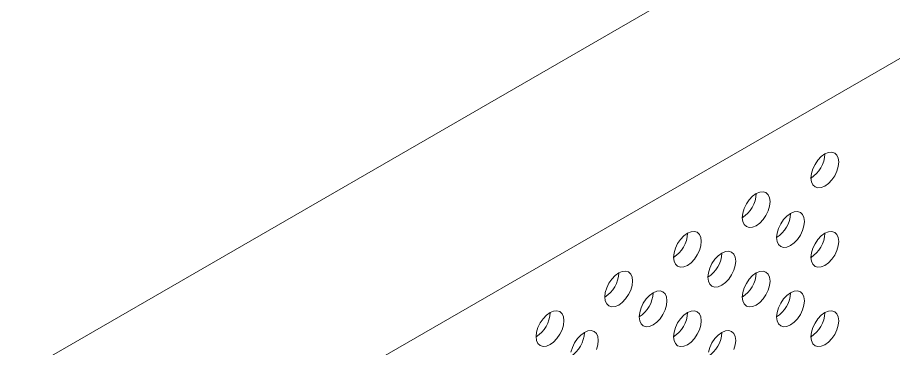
# Model space of a CAD drawing. Header units: millimetres. Extents: x 2 to 278, y 1 to 215.
# Drawn here: x 237.79 to 260.1, y 160.71 to 169.14 of the extents above; entities that cross this region are included whole.
import ezdxf

# ---------------------------------------------------------------- set-up
doc = ezdxf.new("R2010")
doc.units = ezdxf.units.MM

msp = doc.modelspace()

# ---------------------------------------------------------------- linework, layer by layer
at = {"color": 8, "linetype": 'Continuous', "lineweight": 18}
for p, q in [((227.876, 154.303), (259.842, 172.752)), ((262.069, 169.139), (229.997, 150.629))]:
    msp.add_line(p, q, dxfattribs=at)
at = {"color": 7, "linetype": 'Continuous', "lineweight": 18, "flags": 128}
for points in [[(258.357, 164.846), (258.448, 164.913), (258.533, 165.003), (258.607, 165.11), (258.663, 165.227), (258.698, 165.346), (258.71, 165.459), (258.698, 165.557), (258.663, 165.635), (258.607, 165.688), (258.533, 165.71), (258.448, 165.702), (258.357, 165.663), (258.265, 165.596), (258.18, 165.506), (258.107, 165.399), (258.05, 165.282), (258.015, 165.163), (258.003, 165.05), (258.015, 164.952), (258.05, 164.874), (258.107, 164.822), (258.18, 164.799), (258.265, 164.807), (258.357, 164.846)], [(256.607, 163.836), (256.698, 163.903), (256.783, 163.993), (256.857, 164.1), (256.913, 164.217), (256.948, 164.336), (256.96, 164.449), (256.948, 164.547), (256.913, 164.625), (256.857, 164.678), (256.783, 164.7), (256.698, 164.692), (256.607, 164.653), (256.515, 164.586), (256.43, 164.496), (256.357, 164.389), (256.3, 164.272), (256.265, 164.153), (256.253, 164.04), (256.265, 163.942), (256.3, 163.864), (256.357, 163.812), (256.43, 163.789), (256.515, 163.797), (256.607, 163.836)], [(257.482, 163.331), (257.573, 163.397), (257.658, 163.487), (257.732, 163.595), (257.788, 163.712), (257.823, 163.83), (257.835, 163.943), (257.823, 164.042), (257.788, 164.12), (257.732, 164.172), (257.658, 164.195), (257.573, 164.186), (257.482, 164.147), (257.39, 164.081), (257.305, 163.991), (257.232, 163.883), (257.175, 163.766), (257.14, 163.648), (257.128, 163.535), (257.14, 163.436), (257.175, 163.358), (257.232, 163.306), (257.305, 163.283), (257.39, 163.292), (257.482, 163.331)], [(254.857, 162.826), (254.948, 162.893), (255.033, 162.983), (255.107, 163.09), (255.163, 163.207), (255.198, 163.326), (255.21, 163.439), (255.198, 163.537), (255.163, 163.615), (255.107, 163.668), (255.033, 163.69), (254.948, 163.682), (254.857, 163.643), (254.765, 163.576), (254.68, 163.486), (254.607, 163.379), (254.55, 163.262), (254.515, 163.143), (254.503, 163.03), (254.515, 162.932), (254.55, 162.854), (254.607, 162.802), (254.68, 162.779), (254.765, 162.787), (254.857, 162.826)], [(258.357, 162.825), (258.448, 162.892), (258.533, 162.982), (258.607, 163.089), (258.663, 163.206), (258.698, 163.325), (258.71, 163.437), (258.698, 163.536), (258.663, 163.614), (258.607, 163.666), (258.533, 163.689), (258.448, 163.681), (258.357, 163.642), (258.265, 163.575), (258.18, 163.485), (258.107, 163.378), (258.05, 163.261), (258.015, 163.142), (258.003, 163.029), (258.015, 162.931), (258.05, 162.853), (258.107, 162.8), (258.18, 162.778), (258.265, 162.786), (258.357, 162.825)], [(255.732, 162.321), (255.823, 162.387), (255.908, 162.477), (255.982, 162.585), (256.038, 162.702), (256.073, 162.82), (256.085, 162.933), (256.073, 163.032), (256.038, 163.11), (255.982, 163.162), (255.908, 163.185), (255.823, 163.176), (255.732, 163.137), (255.64, 163.071), (255.555, 162.981), (255.482, 162.873), (255.425, 162.756), (255.39, 162.638), (255.378, 162.525), (255.39, 162.426), (255.425, 162.348), (255.482, 162.296), (255.555, 162.273), (255.64, 162.282), (255.732, 162.321)], [(253.107, 161.816), (253.198, 161.883), (253.283, 161.973), (253.357, 162.08), (253.413, 162.197), (253.448, 162.316), (253.46, 162.429), (253.448, 162.527), (253.413, 162.605), (253.357, 162.658), (253.283, 162.68), (253.198, 162.672), (253.107, 162.633), (253.015, 162.566), (252.93, 162.476), (252.857, 162.369), (252.8, 162.252), (252.765, 162.133), (252.753, 162.02), (252.765, 161.922), (252.8, 161.844), (252.857, 161.791), (252.93, 161.769), (253.015, 161.777), (253.107, 161.816)], [(256.607, 161.815), (256.698, 161.882), (256.783, 161.972), (256.857, 162.079), (256.913, 162.196), (256.948, 162.315), (256.96, 162.427), (256.948, 162.526), (256.913, 162.604), (256.857, 162.656), (256.783, 162.679), (256.698, 162.671), (256.607, 162.632), (256.515, 162.565), (256.43, 162.475), (256.357, 162.368), (256.3, 162.251), (256.265, 162.132), (256.253, 162.019), (256.265, 161.921), (256.3, 161.843), (256.357, 161.79), (256.43, 161.768), (256.515, 161.776), (256.607, 161.815)], [(253.982, 161.311), (254.073, 161.377), (254.158, 161.467), (254.232, 161.575), (254.288, 161.692), (254.323, 161.81), (254.335, 161.923), (254.323, 162.022), (254.288, 162.1), (254.232, 162.152), (254.158, 162.175), (254.073, 162.166), (253.982, 162.127), (253.89, 162.061), (253.805, 161.971), (253.732, 161.863), (253.675, 161.746), (253.64, 161.628), (253.628, 161.515), (253.64, 161.416), (253.675, 161.338), (253.732, 161.286), (253.805, 161.263), (253.89, 161.272), (253.982, 161.311)], [(257.482, 161.31), (257.573, 161.376), (257.658, 161.466), (257.732, 161.573), (257.788, 161.69), (257.823, 161.809), (257.835, 161.922), (257.823, 162.021), (257.788, 162.099), (257.732, 162.151), (257.658, 162.174), (257.573, 162.165), (257.482, 162.126), (257.39, 162.059), (257.305, 161.969), (257.232, 161.862), (257.175, 161.745), (257.14, 161.626), (257.128, 161.514), (257.14, 161.415), (257.175, 161.337), (257.232, 161.285), (257.305, 161.262), (257.39, 161.271), (257.482, 161.31)], [(251.357, 160.806), (251.448, 160.873), (251.533, 160.963), (251.607, 161.07), (251.663, 161.187), (251.698, 161.306), (251.71, 161.419), (251.698, 161.517), (251.663, 161.595), (251.607, 161.648), (251.533, 161.67), (251.448, 161.662), (251.357, 161.623), (251.265, 161.556), (251.18, 161.466), (251.107, 161.359), (251.05, 161.242), (251.015, 161.123), (251.003, 161.01), (251.015, 160.912), (251.05, 160.834), (251.107, 160.781), (251.18, 160.759), (251.265, 160.767), (251.357, 160.806)], [(254.857, 160.805), (254.948, 160.872), (255.033, 160.962), (255.107, 161.069), (255.163, 161.186), (255.198, 161.305), (255.21, 161.417), (255.198, 161.516), (255.163, 161.594), (255.107, 161.646), (255.033, 161.669), (254.948, 161.661), (254.857, 161.622), (254.765, 161.555), (254.68, 161.465), (254.607, 161.358), (254.55, 161.241), (254.515, 161.122), (254.503, 161.009), (254.515, 160.911), (254.55, 160.833), (254.607, 160.78), (254.68, 160.758), (254.765, 160.766), (254.857, 160.805)], [(258.357, 160.804), (258.448, 160.871), (258.533, 160.961), (258.607, 161.068), (258.663, 161.185), (258.698, 161.304), (258.71, 161.416), (258.698, 161.515), (258.663, 161.593), (258.607, 161.645), (258.533, 161.668), (258.448, 161.66), (258.357, 161.621), (258.265, 161.554), (258.18, 161.464), (258.107, 161.357), (258.05, 161.24), (258.015, 161.121), (258.003, 161.008), (258.015, 160.91), (258.05, 160.831), (258.107, 160.779), (258.18, 160.757), (258.265, 160.765), (258.357, 160.804)], [(252.538, 160.682), (252.573, 160.8), (252.585, 160.913), (252.573, 161.012), (252.538, 161.09), (252.482, 161.142), (252.408, 161.165), (252.323, 161.156), (252.232, 161.117), (252.14, 161.051), (252.055, 160.961), (251.982, 160.853), (251.925, 160.736), (251.89, 160.618)], [(256.038, 160.68), (256.073, 160.799), (256.085, 160.912), (256.073, 161.011), (256.038, 161.089), (255.982, 161.141), (255.908, 161.164), (255.823, 161.155), (255.732, 161.116), (255.64, 161.049), (255.555, 160.959), (255.482, 160.852), (255.425, 160.735), (255.39, 160.616)]]:
    msp.add_lwpolyline(points, dxfattribs=at)
at = {"color": 7, "linetype": 'Continuous', "lineweight": 18}
for centre in [(257.607, 165.687), (255.857, 164.677), (256.732, 164.172), (254.107, 163.667), (257.607, 163.666), (254.982, 163.162), (252.357, 162.657), (255.857, 162.656), (253.232, 162.152), (256.732, 162.151), (250.607, 161.647), (254.107, 161.646), (257.607, 161.645), (251.482, 161.142), (254.982, 161.141)]:
    msp.add_arc(centre, 0.751, 301.8959, 358.1217, dxfattribs=at)

doc.saveas('drawing.dxf')
